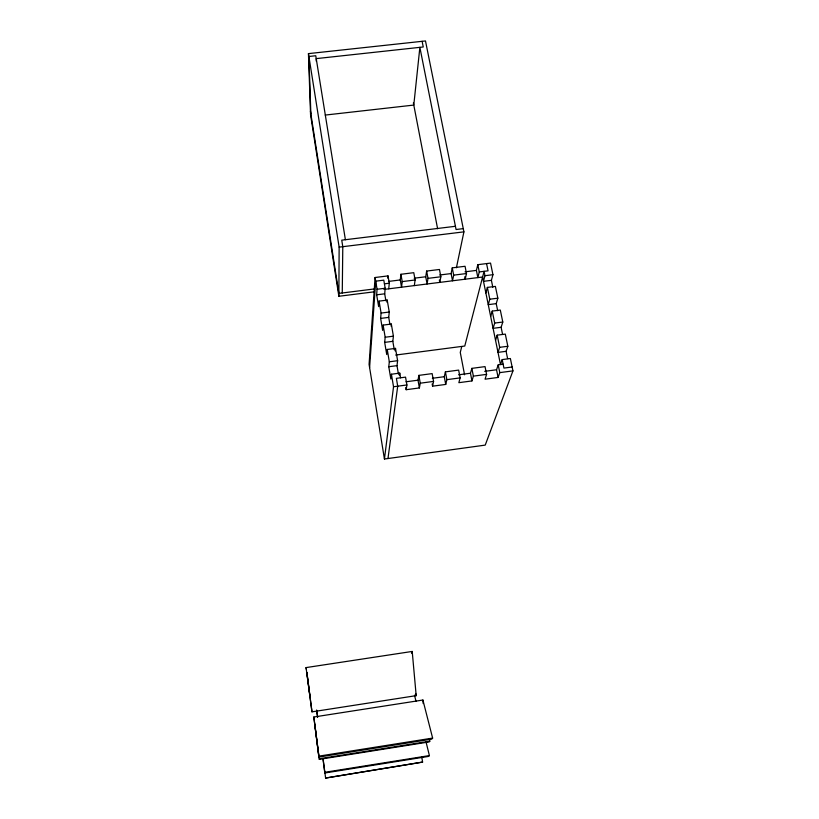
<?xml version="1.0" encoding="UTF-8"?>
<svg xmlns="http://www.w3.org/2000/svg" width="819" height="819" viewBox="0 0 819 819"><rect width="100%" height="100%" fill="white"/><g stroke="black" fill="none" stroke-linecap="round" stroke-linejoin="round"><path stroke-width="1.23" d="M374.129 291.83L338.871 296.273L339.138 247.133L308.446 53.624L425.491 40.95L463.912 231.859L456.408 267.772M342.26 292.977L342.792 246.683L341.748 240.162L455.436 226.29M388.749 288.82L389.281 283.22L388.011 275.901L375.082 277.508L369.082 364.383L384.439 459.019L485.227 445.106L512.95 370.874L510.38 358.517L502.19 359.602L500.491 364.537L482.606 277.006L383.937 289.424M369.604 367.567L375.706 281.173L383.794 280.159L385.186 288.247L384.695 293.806L385.892 300.849M389.946 324.539L388.728 317.383L389.26 312.029L387.213 300.092L379.074 301.126L378.644 306.572L376.658 294.82L377.068 289.271L375.082 277.508M394.277 349.805L392.823 341.328L393.407 336.179L391.328 324.048L383.128 325.102L382.647 330.354L380.64 318.417L381.091 313.063L379.074 301.126M387.807 278.153L388.011 275.901M387.008 302.272L387.213 300.092M398.464 374.263L396.99 365.653L397.614 360.708L395.505 348.392L387.244 349.467L386.722 354.514L384.674 342.383L385.176 337.233L383.128 325.102M391.103 326.157L391.328 324.048M400.552 377.805L399.744 373.116L391.421 374.222L390.847 379.043L388.779 366.728L389.322 361.793L387.244 349.467M400.911 274.283L402.211 281.603L401.545 287.203L400.266 279.944L400.911 274.283L413.779 272.676L415.11 279.985L414.322 285.596M395.198 350.921L395.505 348.392M384.439 459.019L393.529 386.742L391.421 374.222M387.971 458.527L397.717 386.189L396.386 378.347L405.548 377.139L406.91 384.971L406.173 389.701L419.379 387.94L420.249 383.19L418.867 375.378L432.145 373.618L433.568 381.419L432.565 386.179L445.72 384.428L446.867 379.658L445.413 371.867L458.65 370.106L460.135 377.887L458.855 382.678L471.969 380.927L473.372 376.126L471.857 368.366L485.043 366.615L486.588 374.375L485.053 379.187L498.106 377.446L499.785 372.625L498.208 364.875L503.142 364.22M399.416 375.542L399.744 373.116M426.638 271.069L427.999 278.368L427.078 283.998L425.737 276.761L426.638 271.069L439.465 269.471L440.847 276.761L439.813 282.391L439.353 279.985M419.379 387.94L418.007 380.19L418.867 375.378M452.262 267.874L453.685 275.143L452.518 280.794L451.115 273.577L452.262 267.874L465.049 266.277L466.492 273.536L465.202 279.197L464.721 276.791M445.72 384.428L444.287 376.699L445.413 371.867M477.805 264.68L479.279 271.939L477.866 277.6L476.402 270.403L477.805 264.68L490.54 263.094L492.946 274.693L491.4 280.344L492.833 287.305M461.752 346.58L460.268 352.426L464.568 374.785M395.659 355.057L464.772 346.027L484.07 271.335L484.971 275.706L483.486 281.337L491.4 280.344M485.862 292.956L487.366 287.408L495.382 286.394L497.839 298.177L496.222 303.634L497.686 310.708M487.366 287.408L489.793 299.211L488.257 304.658L496.222 303.634M471.969 380.927L470.475 373.229L471.857 368.366M490.663 316.441L492.229 311.097L500.307 310.063L502.794 322.031L501.115 327.293L502.6 334.469M492.229 311.097L494.696 323.075L493.089 328.327L501.115 327.293M495.546 340.305L497.174 335.155L505.303 334.101L507.831 346.263L506.091 351.31L507.606 358.599M497.174 335.155L499.672 347.328L498.013 352.375L506.091 351.31M498.106 377.446L496.549 369.768L498.208 364.875M411.507 653.234L412.213 651.443L306.05 667.598L311.978 711.844L416.185 695.648L412.213 651.443M429.801 741.215L429.156 741.922L319.338 759.367L319.226 758.773L429.801 741.215L429.402 738.738M432.627 738.093L431.664 739.158L318.898 757.053L313.82 717.014L422.901 700.03L432.627 738.093L318.724 756.162M422.594 762.09L325.604 778.05L422.594 762.09L421.805 757.104M429.402 755.589L428.552 756.408L324.826 772.993L324.723 772.317L429.402 755.589L426.054 742.024M512.151 366.994L503.931 368.089L502.19 359.602M406.029 381.777L418.007 380.19M432.36 378.286L444.287 376.699M458.579 374.805L470.475 373.229M484.705 371.345L496.549 369.768M393.529 386.742L406.91 384.971M420.249 383.19L433.568 381.419M446.867 379.658L460.135 377.887M473.372 376.126L486.588 374.375M499.785 372.625L512.95 370.874M389.322 361.793L397.614 360.708M499.672 347.328L507.831 346.263M388.779 366.728L396.99 365.653M385.176 337.233L393.407 336.179M494.696 323.075L502.794 322.031M384.674 342.383L392.823 341.328M381.091 313.063L389.26 312.029M489.793 299.211L497.839 298.177M380.64 318.417L388.728 317.383M388.656 281.408L400.266 279.944M414.168 278.204L425.737 276.761M439.701 275.01L451.115 273.577M465.038 271.836L476.402 270.403M384.428 283.835L389.281 283.22M402.211 281.603L415.11 279.985M427.999 278.368L440.847 276.761M453.685 275.143L466.492 273.536M479.279 271.939L488.052 270.833L486.558 263.585M374.539 288.923L338.882 293.407L310.442 111.21M377.068 289.271L385.186 288.247M484.971 275.706L492.946 274.693M376.658 294.82L384.695 293.806M463.257 228.634L456.07 229.515L419.871 47.348L413.79 105.078L325.245 115.07M339.138 247.133L463.912 231.859M415.653 693.498L416.185 695.648M414.486 695.157L416.001 701.32M422.113 41.319L423.249 46.98L316.226 58.62L316.288 61.169M413.38 102.928L437.612 228.747M432.166 383.968L432.565 386.179M405.794 387.479L406.173 389.701M306.05 667.598L306.326 669.256M345.393 239.711L315.765 55.753L308.896 56.501L310.862 113.923M338.871 296.273L310.565 114.803L308.446 53.624M313.82 717.014L319.338 759.367M316.687 710.36L317.598 717.229M322.921 758.414L324.826 772.993M316.707 710.114L317.608 717.106M323.126 759.182L325.604 778.05M310.012 696.723L306.869 672.46L311.978 711.844M314.762 724.088L318.898 757.053M422.901 700.03L423.208 703.562"/></g></svg>
